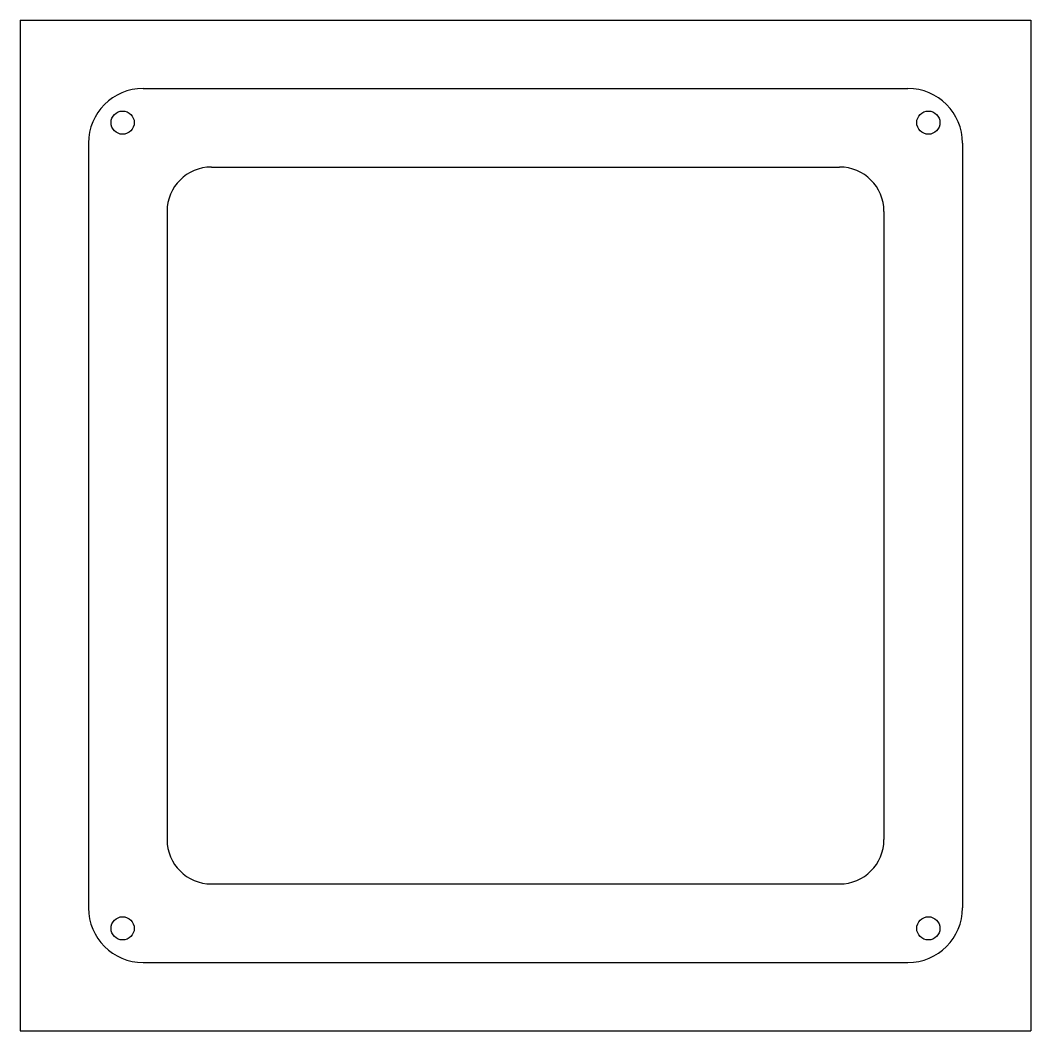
# Model space of a CAD drawing. Header units: millimetres. Extents: x -74 to 74, y -75 to 73.
import ezdxf

# ---------------------------------------------------------------- set-up
doc = ezdxf.new("R2010")
doc.units = ezdxf.units.MM
for name, color, linetype in [('tmpdxf0', 7, 'CONTINUOUS'), ('tmpdxf1', 7, 'CONTINUOUS'), ('tmpdxf2', 7, 'CONTINUOUS'), ('tmpdxf3', 7, 'CONTINUOUS'), ('tmpdxf4', 7, 'CONTINUOUS'), ('tmpdxf5', 7, 'CONTINUOUS'), ('tmpdxfFlange', 7, 'CONTINUOUS')]:
    doc.layers.add(name, color=color, linetype=linetype)

msp = doc.modelspace()

# ---------------------------------------------------------------- linework, layer by layer
at = {"layer": 'tmpdxf0'}
for p, q in [((-74, 73.17), (74, 73.17)), ((-74, 73.17), (-74, -74.83)), ((74, 73.17), (74, -74.83)), ((-74, -74.83), (74, -74.83))]:
    msp.add_line(p, q, dxfattribs=at)
at = {"layer": 'tmpdxf1'}
msp.add_circle((-59, -59.83), 1.7, dxfattribs=at)
at = {"layer": 'tmpdxf2'}
msp.add_circle((59, -59.83), 1.7, dxfattribs=at)
at = {"layer": 'tmpdxf3'}
msp.add_circle((-59, 58.17), 1.7, dxfattribs=at)
at = {"layer": 'tmpdxf4'}
for p, q in [((-46, 51.67), (46, 51.67)), ((-52.5, 45.17), (-52.5, -46.83)), ((52.5, 45.17), (52.5, -46.83)), ((-46, -53.33), (46, -53.33))]:
    msp.add_line(p, q, dxfattribs=at)
for centre, start, end in [((-46, 45.17), 90, 180), ((46, 45.17), 0, 90), ((-46, -46.83), 180, -90), ((46, -46.83), -90, 0)]:
    msp.add_arc(centre, 6.5, start, end, dxfattribs=at)
at = {"layer": 'tmpdxf5'}
msp.add_circle((59, 58.17), 1.7, dxfattribs=at)
at = {"layer": 'tmpdxfFlange'}
for p, q in [((-56, 63.17), (56, 63.17)), ((-64, 55.17), (-64, -56.83)), ((64, 55.17), (64, -56.83)), ((-56, -64.83), (56, -64.83))]:
    msp.add_line(p, q, dxfattribs=at)
for centre, start, end in [((-56, 55.17), 90, 180), ((56, 55.17), 0, 90), ((-56, -56.83), 180, -90), ((56, -56.83), -90, 0)]:
    msp.add_arc(centre, 8, start, end, dxfattribs=at)

doc.saveas('drawing.dxf')
